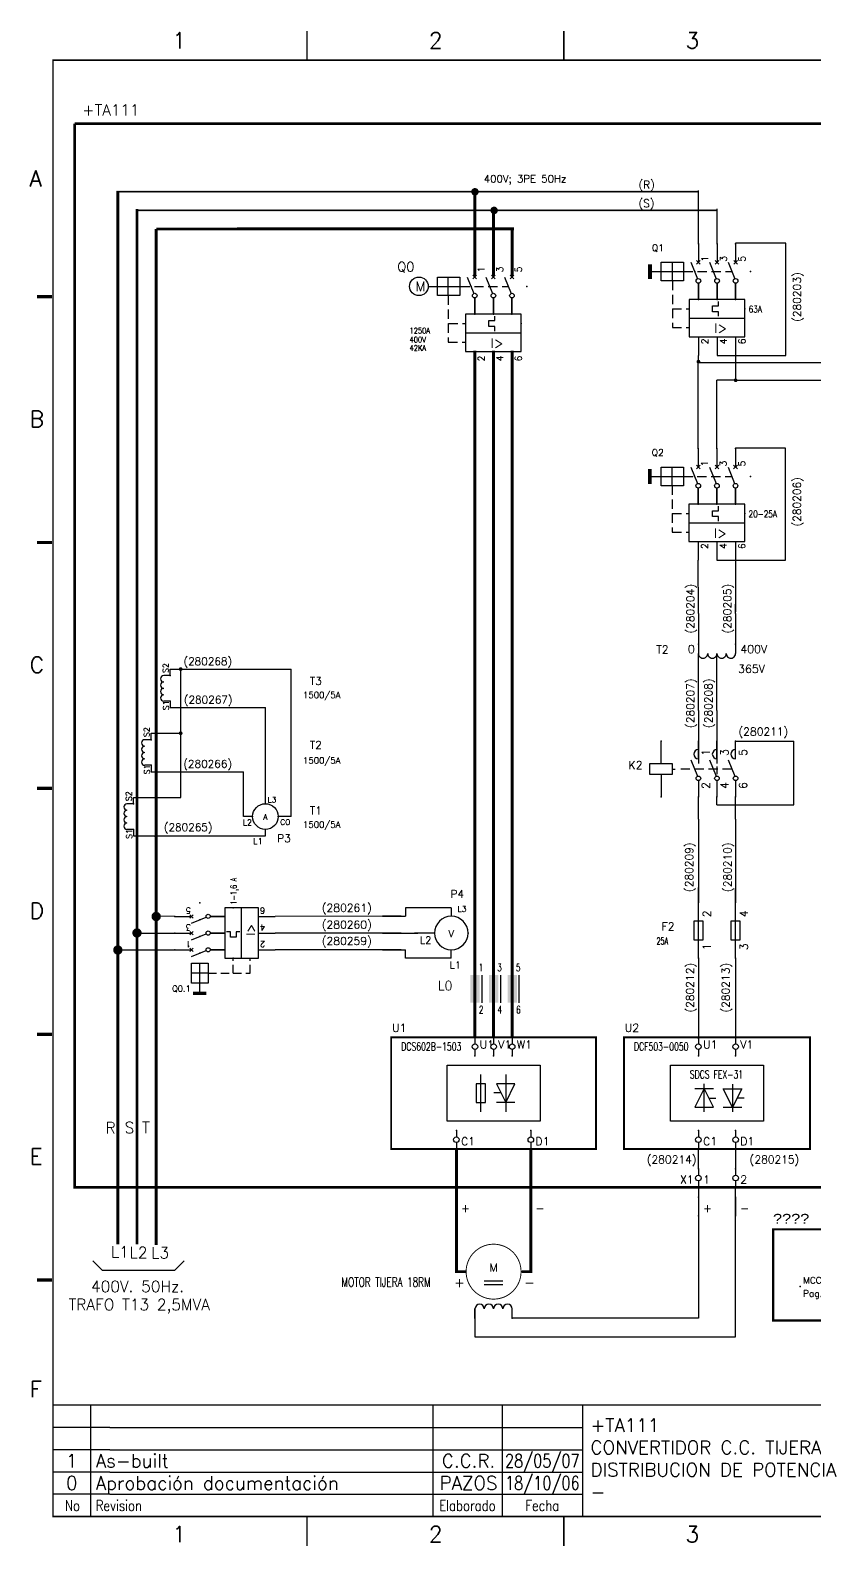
# Model space of a CAD drawing. Extents: x 11 to 573, y -9 to 399.
# Drawn here: x 11.4 to 222.1, y -8.9 to 398.6 of the extents above; entities that cross this region are included whole.
import ezdxf
from ezdxf.enums import TextEntityAlignment as Align

# ---------------------------------------------------------------- set-up
doc = ezdxf.new("R2010")
doc.units = 0
doc.header["$LTSCALE"] = 10
doc.header["$MEASUREMENT"] = 0
doc.linetypes.add('DASHDOT', pattern=[1, 0.5, -0.25, 0, -0.25])
doc.linetypes.add('HIDDEN', pattern=[0.375, 0.25, -0.125])
doc.layers.get('0').update_dxf_attribs({"linetype": 'CONTINUOUS'})
for name, color, linetype in [('$MKLNK', 7, 'HIDDEN'), ('1', 7, 'CONTINUOUS'), ('10', 5, 'CONTINUOUS'), ('102', 7, 'CONTINUOUS'), ('2', 7, 'CONTINUOUS'), ('4', 7, 'HIDDEN'), ('8', 1, 'CONTINUOUS'), ('9', 6, 'CONTINUOUS'), ('DIBUJO', 7, 'CONTINUOUS'), ('NODE', 7, 'CONTINUOUS')]:
    doc.layers.add(name, color=color, linetype=linetype)
doc.styles.add('HELV', font='HELVBLD.SHX', dxfattribs={"width": 1.2})
doc.styles.add('LABEL', font='SIMPLEX', dxfattribs={"width": 0.8, "height": 4})
doc.styles.add('ROMANS', font='romans')
doc.styles.get("Standard").update_dxf_attribs({"font": 'simplex'})

# ---------------------------------------------------------------- blocks, each defined once
blk = doc.blocks.new('NOD', base_point=(237.5, 170))
at = {"layer": 'NODE'}
blk.add_point((237.5, 170), dxfattribs=at)
blk = doc.blocks.new('$071501S')
at = {"layer": '2'}
for p, q in [((0, -6), (0, 0)), ((-3, -6), (3, -6)), ((-3, -9), (-3, -6)), ((3, -6), (3, -9)), ((3, -9), (-3, -9)), ((0, -9), (0, -15))]:
    blk.add_line(p, q, dxfattribs=at)
at = {"layer": '2', "rotation": 90}
for p in [(0, 0), (0, -15)]:
    blk.add_blockref('NOD', p, dxfattribs=at)
at = {"layer": '8'}
for tag, p in [('1A', (1, -3.325)), ('2A', (1, -13.325))]:
    blk.add_attdef(tag, p, '', height=2.15, dxfattribs=at)
at = {"layer": '9'}
blk.add_attdef('ID', text='', height=2.15, dxfattribs=at).set_placement((-5, -7.5), align=Align.RIGHT)
blk = doc.blocks.new('ACAD1F02')
at = {"layer": '2'}
for p, q in [((360, 150), (365, 150)), ((360, 149.03), (365, 149.03))]:
    blk.add_line(p, q, dxfattribs=at)
blk.add_lwpolyline([(355.12, 152.5, 0.25, 0.25, 1), (369.88, 152.5, 0.25, 0.25, 1)], format="xyseb", close=True, dxfattribs=at)
blk.add_text('M', height=2.15, dxfattribs=at).set_placement((362.5, 152.5), align=Align.CENTER)
blk = doc.blocks.new('$060303')
at = {"layer": '2'}
for p, q in [((0, 0), (2.5, 0)), ((0, -10), (2.5, -10))]:
    blk.add_line(p, q, dxfattribs=at)
for centre in [(2.5, -1.25), (2.5, -3.75), (2.5, -6.25), (2.5, -8.75)]:
    blk.add_arc(centre, 1.25, 270, 90, dxfattribs=at)
for p in [(0, 0), (0, -10)]:
    blk.add_blockref('NOD', p, dxfattribs=at)
at = {"layer": '8'}
for tag, p in [('1A', (1.5, -3.325)), ('2A', (1.5, -13.325))]:
    blk.add_attdef(tag, text='', height=2.15, dxfattribs=at).set_placement(p, align=Align.RIGHT)
at = {"layer": '9'}
blk.add_attdef('ID', text='', height=2.15, dxfattribs=at).set_placement((0, 1.175), align=Align.CENTER)
blk = doc.blocks.new('$$PLD12C')
for p, q in [((0, 2.5), (0, 0.75)), ((0, -0.75), (0, -2.5))]:
    blk.add_line(p, q)
at = {"layer": '2'}
blk.add_circle((0, 0), 0.75, dxfattribs=at)
for p in [(0, 2.5), (0, -2.5)]:
    blk.add_blockref('NOD', p, dxfattribs=at)
at = {"layer": '8'}
blk.add_attdef('*A', (1.25, -1.5), '', height=2.15, dxfattribs=at)
at = {"layer": '9'}
blk.add_attdef('ID', text='', height=2.15, dxfattribs=at).set_placement((-1.25, -1.5), align=Align.RIGHT)
blk = doc.blocks.new('$$PLD12')
blk.add_line((0, 2.5), (0, -2.5))
at = {"layer": '2'}
for p in [(0, 2.5), (0, -2.5)]:
    blk.add_blockref('NOD', p, dxfattribs=at)
at = {"layer": '8'}
blk.add_attdef('*A', (1.25, -1.5), '', height=2.15, dxfattribs=at)
at = {"layer": '9'}
blk.add_attdef('ID', text='', height=2.15, dxfattribs=at).set_placement((-1.25, -1.5), align=Align.RIGHT)
blk = doc.blocks.new('$$PLU21C')
for p, q in [((0, 2.5), (0, 0.75)), ((0, -0.75), (0, -2.5))]:
    blk.add_line(p, q)
at = {"layer": '2'}
blk.add_circle((0, 0), 0.75, dxfattribs=at)
for p in [(0, 2.5), (0, -2.5)]:
    blk.add_blockref('NOD', p, dxfattribs=at)
at = {"layer": '8'}
blk.add_attdef('*A', (1.25, -0.5), '', height=2.15, dxfattribs=at)
at = {"layer": '9'}
blk.add_attdef('ID', text='', height=2.15, dxfattribs=at).set_placement((-1.25, -0.5), align=Align.RIGHT)
blk = doc.blocks.new('$71302MS')
at = {"layer": '$MKLNK'}
blk.add_line((9, -7.5), (-5, -7.5), dxfattribs=at)
for p, q in [((0, -4.75), (0, 0)), ((5, -4.75), (5, 0)), ((10, -4.75), (10, 0)), ((0, -10.62), (0, -15)), ((5, -10.62), (5, -15)), ((10, -10.62), (10, -15))]:
    blk.add_line(p, q)
at = {"layer": '102'}
for p, q in [((-2, -5), (-0.23, -9.42)), ((3, -5), (4.77, -9.42)), ((8, -5), (9.77, -9.42))]:
    blk.add_line(p, q, dxfattribs=at)
for centre in [(0, -10), (5, -10), (10, -10)]:
    blk.add_circle(centre, 0.625, dxfattribs=at)
for centre in [(0, -3.5), (5, -3.5), (10, -3.5)]:
    blk.add_arc(centre, 1.25, 90, 270, dxfattribs=at)
at = {"layer": '2'}
for p in [(0, 0), (5, 0), (10, 0), (0, -15), (5, -15), (10, -15)]:
    blk.add_blockref('NOD', p, dxfattribs=at)
at = {"layer": '8', "flags": 8}
for tag, p in [('1A', (3.07, -4)), ('3A', (8.07, -4)), ('5A', (13.07, -4))]:
    blk.add_attdef(tag, p, '', height=2.15, rotation=90, dxfattribs=at)
for tag, p in [('2A', (3.07, -11)), ('4A', (8.07, -11)), ('6A', (13.07, -11))]:
    blk.add_attdef(tag, text='', height=2.15, rotation=90, dxfattribs=at).set_placement(p, align=Align.RIGHT)
at = {"layer": '9'}
blk.add_attdef('ID', text='', height=2.15, rotation=90, dxfattribs=at).set_placement((-7.25, -7.5), align=Align.CENTER)
blk = doc.blocks.new('$072101S')
at = {"layer": '2'}
for p, q in [((0, 0), (0, 15)), ((1.25, 10), (-1.25, 10)), ((-1.25, 10), (-1.25, 5)), ((1.25, 5), (1.25, 10)), ((-1.25, 5), (1.25, 5))]:
    blk.add_line(p, q, dxfattribs=at)
for p in [(0, 15), (0, 0)]:
    blk.add_blockref('NOD', p, dxfattribs=at)
at = {"layer": '8'}
blk.add_attdef('2A', (3.325, 11), '', height=2.15, rotation=90, dxfattribs=at)
blk.add_attdef('ID', text='', height=2.15, rotation=90, dxfattribs=at).set_placement((-2.25, 7.5), align=Align.CENTER)
blk.add_attdef('1A', text='', height=2.15, rotation=90, dxfattribs=at).set_placement((3.325, 4), align=Align.RIGHT)
blk = doc.blocks.new('KK')
for p, q in [((170.54, 197.03), (170.54, 201.39)), ((175.54, 197.03), (175.54, 201.39)), ((180.54, 197.03), (180.54, 201.41)), ((170.54, 187.03), (170.54, 182.03)), ((175.54, 187.03), (175.54, 182.03)), ((180.54, 187.03), (180.54, 182.03))]:
    blk.add_line(p, q)
for p in [(168.04, 194.53), (183.04, 194.53)]:
    blk.add_point(p)
at = {"layer": '102'}
for p, q in [((170.54, 212.03), (170.54, 207.03)), ((175.54, 212.03), (175.54, 207.03)), ((180.54, 212.03), (180.54, 207.03)), ((168.54, 207.03), (170.31, 202.61)), ((173.54, 207.03), (175.31, 202.61)), ((178.54, 207.03), (180.31, 202.61)), ((170.54, 201.4), (170.54, 197.03)), ((175.54, 201.4), (175.54, 197.03)), ((180.54, 201.4), (180.54, 197.03)), ((183.04, 197.03), (168.04, 197.03)), ((168.04, 197.03), (168.04, 192.03)), ((175.96, 195.31), (175.96, 196.53)), ((183.04, 192.03), (183.04, 197.03)), ((168.04, 192.03), (183.04, 192.03)), ((168.04, 192.03), (168.04, 187.03)), ((174.36, 195.31), (175.96, 195.31)), ((174.36, 193.71), (174.36, 195.31)), ((175.96, 193.71), (174.36, 193.71)), ((175.96, 192.53), (175.96, 193.71)), ((183.04, 187.03), (183.04, 192.03)), ((168.04, 187.03), (183.04, 187.03))]:
    blk.add_line(p, q, dxfattribs=at)
for centre in [(170.54, 202.03), (175.54, 202.03), (180.54, 202.03)]:
    blk.add_circle(centre, 0.625, dxfattribs=at)
for p in [(169.54, 204.53), (174.54, 204.53), (179.54, 204.53), (184.54, 204.53)]:
    blk.add_point(p, dxfattribs=at)
at = {"layer": '2', "linetype": 'HIDDEN'}
for p, q in [((163.54, 202.03), (163.54, 189.53)), ((163.54, 194.53), (168.04, 194.53)), ((163.54, 189.53), (168.04, 189.53))]:
    blk.add_line(p, q, dxfattribs=at)
at = {"layer": '2'}
blk.add_trace([(158.04, 206.53), (157.04, 206.53), (158.04, 202.53), (157.04, 202.53)], dxfattribs=at)
at = {"layer": 'DIBUJO'}
for p, q in [((158.04, 204.53), (166.54, 204.53)), ((160.54, 202.03), (160.54, 207.03)), ((160.54, 207.03), (166.54, 207.03)), ((163.54, 202.03), (163.54, 207.03)), ((166.54, 207.03), (166.54, 202.03)), ((171.04, 207.53), (170.04, 206.53)), ((170.04, 207.53), (171.04, 206.53)), ((175.04, 207.53), (176.04, 206.53)), ((176.04, 207.53), (175.04, 206.53)), ((180.04, 207.53), (181.04, 206.53)), ((181.04, 207.53), (180.04, 206.53)), ((166.54, 202.03), (160.54, 202.03))]:
    blk.add_line(p, q, dxfattribs=at)
at = {"layer": '2'}
for p in [(170.54, 212.03), (175.54, 212.03), (180.54, 212.03), (170.54, 197.03), (175.54, 197.03), (180.54, 197.03)]:
    blk.add_blockref('NOD', p, dxfattribs=at)
at = {"layer": '102'}
blk.add_text('I>', height=2.52, dxfattribs=at).set_placement((176.51, 188.04), align=Align.CENTER)
at = {"layer": 'DIBUJO', "color": 1, "style": 'ROMANS'}
for s, p in [('1', (173.15, 207.2)), ('3', (178.15, 207.2)), ('5', (183.15, 207.2)), ('2', (173.15, 185.01)), ('4', (178.15, 185.01)), ('6', (183.15, 185.01))]:
    blk.add_text(s, height=1.8, rotation=90, dxfattribs=at).set_placement(p)
at = {"layer": 'DIBUJO', "color": 6, "style": 'ROMANS'}
blk.add_attdef('REFERENCIA', (158.04, 210.03), '', height=1.8, dxfattribs=at)
at = {"layer": 'DIBUJO', "color": 6, "style": 'ROMANS', "width": 0.8}
blk.add_attdef('REGULACION', (184.04, 193.53), '', height=1.8, dxfattribs=at)
blk = doc.blocks.new('newcajec')
at = {"layer": '1'}
for p, q in [((179.4, 20.85), (0.13, 20.85)), ((7, 20.85), (7, 0)), ((71, 20.85), (71, 0)), ((84, 20.85), (84, 0.09)), ((99, 20.85), (99, 0)), ((10.6, 16.64), (0, 16.64)), ((10.6, 16.64), (99, 16.64)), ((10.6, 12.48), (0, 12.48)), ((10.6, 12.48), (99, 12.48)), ((10.6, 8.32), (0, 8.32)), ((10.6, 8.32), (99, 8.32)), ((10.6, 4.16), (0, 4.16)), ((10.6, 4.16), (99, 4.16))]:
    blk.add_line(p, q, dxfattribs=at)
for points in [[(47.5, 272.5, 0.3, 0.3, 0), (47.5, 277.91, 0.3, 0.3, 0)], [(95.5, 272.5, 0.3, 0.3, 0), (95.5, 277.91, 0.3, 0.3, 0)], [(-2.99, 228.23, 0.6, 0.6, 0), (-0.18, 228.23, 0.6, 0.6, 0)], [(-2.99, 182.23, 0.6, 0.6, 0), (-0.18, 182.23, 0.6, 0.6, 0)], [(-2.99, 136.23, 0.6, 0.6, 0), (-0.18, 136.23, 0.6, 0.6, 0)], [(-2.99, 90.23, 0.6, 0.6, 0), (-0.18, 90.23, 0.6, 0.6, 0)], [(-2.99, 44.23, 0.6, 0.6, 0), (-0.18, 44.23, 0.6, 0.6, 0)], [(47.5, -5.5, 0.3, 0.3, 0), (47.5, -0.09, 0.3, 0.3, 0)], [(95.5, -5.5, 0.3, 0.3, 0), (95.5, -0.09, 0.3, 0.3, 0)]]:
    blk.add_lwpolyline(points, format="xyseb", dxfattribs=at)
at = {"layer": '1', "const_width": 0.3}
blk.add_lwpolyline([(0, 0), (0, 272.5), (383, 272.5), (383, 0)], close=True, dxfattribs=at)
at = {"layer": '1', "style": 'ROMANS'}
for s, p in [('1', (22.29, 274.68)), ('2', (70.29, 274.68)), ('3', (118.29, 274.68)), ('A', (-4.37, 248.84)), ('B', (-4.37, 203.84)), ('C', (-4.37, 157.84)), ('D', (-4.37, 111.84)), ('E', (-4.37, 65.84)), ('F', (-4.37, 22.34)), ('1', (22.29, -4.82)), ('2', (70.29, -4.82)), ('3', (118.29, -4.82))]:
    blk.add_text(s, height=3, dxfattribs=at).set_placement(p)
at = {"layer": '1', "style": 'LABEL', "width": 0.8}
for s, p in [('No', (2.23, 1.05)), ('Revision', (8, 1.05))]:
    blk.add_text(s, height=2, dxfattribs=at).set_placement(p)
for s, p in [('Elaborado', (77.5, 1.05)), ('Fecha', (91.5, 1.05))]:
    blk.add_text(s, height=2, dxfattribs=at).set_placement(p, align=Align.CENTER)
at = {"layer": '10', "style": 'ROMANS'}
for tag, p in [('REV41', (3.5, 18.74)), ('REV43', (77.7, 18.74)), ('REV31', (3.5, 14.58)), ('REV33', (77.7, 14.58)), ('REV21', (3.5, 10.42)), ('REV23', (77.7, 10.42)), ('REV11', (3.5, 6.27)), ('REV13', (77.7, 6.27))]:
    blk.add_attdef(tag, text='', height=2.5, dxfattribs=at).set_placement(p, align=Align.MIDDLE)
for tag, p, height in [('REV42', (8, 17.49), 2.5), ('SHEETNAME1', (100.5, 15.83), 2.5), ('DESIGNCHECK', (180.74, 14.83), 2.5), ('DOCUMENTTYPE', (216.43, 16.8), 2.5), ('NOTA', (305.32, 15.8), 3), ('REV32', (8, 13.33), 2.5), ('OBJECT', (216.43, 12.4), 2.5), ('REV22', (8, 9.17), 2.5), ('SHEETNAME2', (100.5, 11.67), 2.5), ('ORDER', (305.32, 7.3), 4.5), ('SHEETNAME3', (100.5, 7.51), 2.5), ('DRAWINGCHECK', (180.53, 7.71), 2.5), ('CUSTOMER', (216.43, 8.08), 2.5), ('REV12', (8, 5.01), 2.5), ('SHEETNAME4', (100.5, 3.35), 2.5), ('USER', (180.63, 0.71), 2.5), ('DEPARTMENT', (271.93, 1.05), 2.5), ('DOCUMENT_ID', (305.32, 0.93), 4.4)]:
    blk.add_attdef(tag, p, '', height=height, dxfattribs=at)
for tag, width, p, p2 in [('REV44', 1.221199, (84.53, 17.49), (98.48, 17.49)), ('REV34', 1.221199, (84.53, 13.33), (98.48, 13.33)), ('REV24', 1.221199, (84.53, 9.17), (98.48, 9.17)), ('REV14', 1.221199, (84.53, 5.01), (98.48, 5.01)), ('CREATED2', 7.039915, (282.71, 1.05), (301.14, 1.05))]:
    blk.add_attdef(tag, text='', height=2.5, dxfattribs=dict(at, width=width)).set_placement(p, p2, align=Align.FIT)
for tag, p in [('SHEET', (382, 7.43)), ('NEXTSHEET', (382, 0.5))]:
    blk.add_attdef(tag, text='', height=2.5, dxfattribs=at).set_placement(p, align=Align.RIGHT)
blk = doc.blocks.new('$PP313')
at = {"layer": '2'}
blk.add_blockref('NOD', (0, 0), dxfattribs=at)
at = {"layer": '8'}
blk.add_attdef('1A', (1, -3.325), '', height=2.15, dxfattribs=at)
at = {"layer": '9'}
blk.add_attdef('ID', (1, 1), '', height=2.15, dxfattribs=at)
blk = doc.blocks.new('$080101')
at = {"layer": '2'}
blk.add_circle((5, 0), 5, dxfattribs=at)
for p in [(0, 0), (10, 0)]:
    blk.add_blockref('NOD', p, dxfattribs=at)
at = {"layer": '8'}
blk.add_attdef('1A', text='', height=2.15, dxfattribs=at).set_placement((-1, -3.325), align=Align.RIGHT)
blk.add_attdef('2A', (11, -3.325), '', height=2.15, dxfattribs=at)
at = {"layer": '9'}
for tag, p in [('ID', (5, 6.175)), ('FUNK', (5, -1.25))]:
    blk.add_attdef(tag, text='', height=2.15, dxfattribs=at).set_placement(p, align=Align.CENTER)

msp = doc.modelspace()

# ---------------------------------------------------------------- linework, layer by layer
for p, q in [((130.77, 322.3), (130.77, 326.66)), ((135.77, 322.3), (135.77, 326.66)), ((140.77, 322.3), (140.77, 326.68)), ((110.99, 160.51), (106, 160.51)), ((110.99, 156.01), (106, 156.01)), ((110.99, 151.51), (106, 151.51))]:
    msp.add_line(p, q)
at = {"const_width": 1.25}
for points in [[(44.58, 160.46, 1), (45.83, 160.46, 1)], [(39.43, 156.05, 1), (40.68, 156.05, 1)], [(34.29, 151.46, 1), (35.54, 151.46, 1)]]:
    msp.add_lwpolyline(points, format="xyb", close=True, dxfattribs=at)
for p in [(128.27, 319.8), (143.27, 319.8)]:
    msp.add_point(p)
at = {"layer": '102'}
for p, q in [((130.77, 337.3), (130.77, 332.3)), ((135.77, 337.3), (135.77, 332.3)), ((140.77, 337.3), (140.77, 332.3)), ((128.77, 332.3), (130.54, 327.88)), ((133.77, 332.3), (135.54, 327.88)), ((138.77, 332.3), (140.54, 327.88)), ((130.77, 326.67), (130.77, 322.3)), ((135.77, 326.67), (135.77, 322.3)), ((140.77, 326.67), (140.77, 322.3)), ((143.27, 322.3), (128.27, 322.3)), ((128.27, 322.3), (128.27, 317.3)), ((143.27, 317.3), (143.27, 322.3)), ((134.59, 318.98), (134.59, 320.58)), ((134.59, 320.58), (136.19, 320.58)), ((136.19, 318.98), (134.59, 318.98)), ((136.19, 320.58), (136.19, 321.8)), ((136.19, 317.8), (136.19, 318.98)), ((128.27, 317.3), (143.27, 317.3)), ((128.27, 317.3), (128.27, 312.3)), ((143.27, 312.3), (143.27, 317.3)), ((128.27, 312.3), (143.27, 312.3)), ((105.99, 160.51), (110.99, 160.51)), ((105.99, 156.01), (110.99, 156.01)), ((105.99, 151.51), (110.99, 151.51)), ((130.83, 144.77), (130.83, 149.77)), ((135.83, 144.77), (135.83, 149.77)), ((140.83, 144.77), (140.83, 149.77)), ((130.83, 137.27), (130.83, 132.27)), ((135.83, 137.27), (135.83, 132.27)), ((140.83, 137.27), (140.83, 132.27))]:
    msp.add_line(p, q, dxfattribs=at)
for centre in [(130.77, 327.3), (135.77, 327.3), (140.77, 327.3)]:
    msp.add_circle(centre, 0.625, dxfattribs=at)
for p in [(129.77, 329.8), (134.77, 329.8), (139.77, 329.8), (144.77, 329.8)]:
    msp.add_point(p, dxfattribs=at)
for points in [[(132.08, 144.77), (129.58, 144.77), (132.08, 137.27), (129.58, 137.27)], [(137.08, 144.77), (134.58, 144.77), (137.08, 137.27), (134.58, 137.27)], [(142.08, 144.77), (139.58, 144.77), (142.08, 137.27), (139.58, 137.27)]]:
    msp.add_solid(points, dxfattribs=at)
at = {"layer": '2', "color": 7}
for p, q in [((171.86, 355.16), (34.52, 355.16)), ((190.83, 355.16), (130.64, 355.16)), ((190.87, 341.26), (190.87, 355.56)), ((195.87, 341.26), (195.87, 350.61)), ((176.86, 350.21), (39.79, 350.21)), ((195.83, 350.21), (135.71, 350.21)), ((214.3, 341.38), (200.84, 341.38)), ((214.3, 311.26), (214.3, 341.38)), ((190.84, 309.56), (190.84, 311.26)), ((195.84, 311.26), (214.3, 311.26)), ((200.84, 311.26), (200.84, 304.56)), ((190.8, 286.22), (190.8, 309.32)), ((190.8, 309.32), (356.04, 309.32)), ((195.8, 286.22), (195.8, 304.56)), ((200.84, 304.56), (195.8, 304.56)), ((200.84, 304.56), (361.04, 304.56)), ((214.26, 286.34), (200.8, 286.34)), ((214.26, 256.22), (214.26, 286.34)), ((190.83, 241.91), (190.8, 256.22)), ((195.8, 256.22), (214.26, 256.22)), ((200.8, 256.22), (200.83, 242.29)), ((190.83, 241.91), (190.83, 244.41)), ((190.83, 241.91), (190.83, 233.63)), ((200.83, 241.91), (200.83, 244.41)), ((200.83, 241.91), (200.83, 233.63)), ((190.83, 215.79), (190.83, 231.13)), ((195.83, 215.79), (195.83, 231.13)), ((48.98, 226.93), (51.45, 226.93)), ((51.45, 226.93), (74.55, 226.93)), ((51.79, 192.48), (51.79, 226.93)), ((74.55, 226.93), (81.44, 226.93)), ((81.44, 216.6), (81.44, 226.93)), ((48.98, 218.32), (48.98, 216.6)), ((48.98, 216.6), (74.55, 216.6)), ((74.55, 190.65), (74.55, 216.6)), ((81.44, 187.32), (81.44, 216.6)), ((190.83, 215.79), (190.83, 201.59)), ((195.83, 215.79), (195.83, 201.59)), ((43.87, 209.71), (51.79, 209.71)), ((200.83, 207.59), (216.43, 207.59)), ((216.43, 190.49), (216.43, 207.59)), ((43.87, 201.09), (43.87, 199.37)), ((195.83, 200.79), (195.83, 198.7)), ((43.87, 199.37), (47.93, 199.37)), ((47.93, 199.37), (68.7, 199.37)), ((68.7, 187.32), (68.7, 199.37)), ((39.09, 192.48), (51.79, 192.48)), ((190.83, 186.59), (190.83, 192.59)), ((195.83, 190.49), (195.83, 192.59)), ((200.83, 186.59), (200.83, 192.59)), ((195.83, 190.49), (216.43, 190.49)), ((39.09, 183.87), (39.09, 182.15)), ((71.1, 187.32), (68.7, 187.32)), ((74.55, 182.15), (74.55, 183.85)), ((81.44, 187.32), (77.99, 187.32)), ((190.83, 186.59), (190.83, 164.23)), ((200.83, 186.59), (200.83, 164.23)), ((39.09, 182.15), (49.62, 182.15)), ((49.62, 182.15), (74.52, 182.15)), ((74.52, 182.15), (74.55, 182.15)), ((190.83, 164.23), (190.83, 168.27)), ((200.83, 164.23), (200.83, 167.85)), ((50.18, 160.5), (45.21, 160.51)), ((105.99, 160.51), (77.15, 160.5)), ((108.74, 160.51), (112.21, 160.51)), ((124.48, 162.76), (112.21, 162.76)), ((112.21, 162.76), (112.21, 160.51)), ((124.48, 162.76), (124.48, 160.51)), ((40.46, 156.01), (50.18, 156.01)), ((105.99, 156.01), (77.15, 156.01)), ((108.74, 156.01), (112.21, 156.01)), ((112.21, 156.01), (115.52, 156.01)), ((119.98, 156.01), (114.62, 156.01)), ((35.09, 151.51), (50.18, 151.51)), ((105.99, 151.51), (77.15, 151.51)), ((108.74, 151.51), (112.21, 151.51)), ((112.21, 149.26), (112.21, 151.51)), ((124.48, 149.26), (124.48, 151.51)), ((124.48, 149.26), (112.21, 149.26)), ((190.83, 149.23), (190.83, 133.1)), ((200.83, 149.23), (200.83, 133.1)), ((132.65, 144.69), (132.65, 137.26)), ((137.65, 144.69), (137.65, 137.26)), ((142.65, 144.69), (142.65, 137.26)), ((190.83, 133.1), (190.83, 127.82)), ((200.83, 133.1), (200.83, 127.92)), ((123.33, 105.48), (123.33, 120.48)), ((123.33, 120.48), (148.33, 120.48)), ((148.33, 120.48), (148.33, 105.48)), ((183.33, 105.48), (183.33, 120.48)), ((183.33, 120.48), (208.33, 120.48)), ((208.33, 120.48), (208.33, 105.48)), ((148.33, 105.48), (123.33, 105.48)), ((208.33, 105.48), (183.33, 105.48)), ((190.83, 92.68), (190.83, 98.18)), ((200.83, 98.12), (200.83, 92.47)), ((190.83, 87.68), (190.83, 52.52)), ((200.83, 47.52), (200.83, 87.68)), ((30.72, 65.41), (28.2, 67.93)), ((30.72, 65.41), (50.23, 65.41)), ((50.23, 65.41), (52.75, 67.93)), ((130.83, 55.02), (130.83, 47.52)), ((190.83, 52.52), (140.83, 52.52)), ((130.83, 47.52), (200.83, 47.52))]:
    msp.add_line(p, q, dxfattribs=at)
at = {"layer": '2', "color": 7, "linetype": 'HIDDEN'}
for p, q in [((186.84, 333.76), (199.84, 333.76)), ((186.8, 278.72), (199.8, 278.72))]:
    msp.add_line(p, q, dxfattribs=at)
at = {"layer": '2', "linetype": 'HIDDEN'}
for p, q in [((123.66, 327.3), (123.66, 314.8)), ((126.91, 329.8), (139.76, 329.8)), ((123.73, 319.8), (128.27, 319.8)), ((123.66, 314.8), (128.27, 314.8))]:
    msp.add_line(p, q, dxfattribs=at)
at = {"layer": '2'}
for p, q in [((48.98, 225.21), (48.98, 226.93)), ((48.98, 218.32), (48.98, 218.32)), ((43.87, 207.98), (43.87, 209.71)), ((43.87, 201.09), (43.87, 201.09)), ((183.83, 200.09), (184.58, 200.09)), ((39.09, 190.76), (39.09, 192.48)), ((39.09, 183.87), (39.09, 183.87)), ((131.17, 115.48), (131.17, 110.48)), ((133.67, 115.48), (131.17, 115.48)), ((132.42, 107.98), (132.42, 117.98)), ((133.67, 110.48), (133.67, 115.48)), ((136.58, 115.48), (139.08, 110.48)), ((141.58, 115.48), (136.58, 115.48)), ((139.08, 117.98), (139.08, 107.98)), ((139.08, 110.48), (141.58, 115.48)), ((189.85, 114.23), (194.85, 114.23)), ((192.35, 114.23), (189.85, 109.23)), ((192.35, 107.98), (192.35, 115.48)), ((194.85, 109.23), (192.35, 114.23)), ((197.47, 114.18), (202.47, 114.18)), ((199.97, 109.18), (197.47, 114.18)), ((199.97, 115.43), (199.97, 107.93)), ((202.47, 114.18), (199.97, 109.18)), ((131.17, 110.48), (133.67, 110.48)), ((137.75, 113.04), (135.91, 113.04)), ((141.58, 110.48), (136.58, 110.48)), ((193.68, 111.68), (195.52, 111.68)), ((201.3, 111.73), (203.14, 111.73)), ((189.85, 109.23), (194.85, 109.23)), ((197.47, 109.18), (202.47, 109.18))]:
    msp.add_line(p, q, dxfattribs=at)
at = {"layer": '2', "color": 3, "linetype": 'DASHDOT'}
for points in [[(560.24, 46.18, 0.5, 0.5, 0), (333.36, 46.18, 0.5, 0.5, 0), (333.36, 87.68, 0.7, 0.7, 0), (23.28, 87.68, 0.7, 0.7, 0), (23.28, 373.55, 0.7, 0.7, 0)], [(210.91, 76.42, 0.572, 0.572, 0), (248.43, 76.42, 0.572, 0.572, 0), (248.43, 51.88, 0.572, 0.572, 0), (210.91, 51.88, 0.572, 0.572, 0), (210.91, 76.42, 0.572, 0.572, 0)]]:
    msp.add_lwpolyline(points, format="xyseb", dxfattribs=at)
at = {"layer": '2', "color": 3, "linetype": 'DASHDOT', "const_width": 0.7}
msp.add_lwpolyline([(23.28, 373.55), (560.24, 373.55), (560.24, 46.18)], dxfattribs=at)
at = {"layer": '2', "const_width": 0.8}
for points in [[(34.91, 72.39), (34.91, 355.16)], [(40.06, 72.39), (40.06, 350.56)], [(141.28, 345.23), (45.21, 345.21)], [(45.21, 72.19), (45.21, 345.21)]]:
    msp.add_lwpolyline(points, dxfattribs=at)
at = {"layer": '2', "color": 7}
for points, const_width in [([(130.33, 355.21, 1), (131.33, 355.21, 1)], 1), ([(135.47, 350.21, 1), (136.47, 350.21, 1)], 1), ([(190.59, 309.56, 1), (191.09, 309.56, 1)], 0.5), ([(200.59, 304.56, 1), (201.09, 304.56, 1)], 0.5), ([(51.54, 226.93, 1), (52.04, 226.93, 1)], 0.5), ([(51.54, 209.71, 1), (52.04, 209.71, 1)], 0.5)]:
    msp.add_lwpolyline(points, format="xyb", close=True, dxfattribs=dict(at, const_width=const_width))
for points in [[(130.83, 355.21, 0.8, 0.8, 0), (130.83, 339.33, 0.8, 0.8, 0)], [(135.83, 350.21, 0.8, 0.8, 0), (135.83, 339.35, 0.8, 0.8, 0)], [(140.83, 345.21, 0.8, 0.8, 0), (140.83, 339.33, 0.8, 0.8, 0)], [(130.83, 341.2, 0.8, 0.8, 0), (130.83, 332.64, 0.8, 0.8, 0)], [(135.83, 341.2, 0.8, 0.8, 0), (135.83, 332.64, 0.8, 0.8, 0)], [(140.83, 341.2, 0.8, 0.8, 0), (140.83, 332.64, 0.8, 0.8, 0)], [(130.83, 312.49, 0.8, 0.8, 0), (130.83, 162.81, 0.8, 0.8, 0)], [(135.83, 312.49, 0.8, 0.8, 0), (135.83, 162.81, 0.8, 0.8, 0)], [(140.83, 312.49, 0.8, 0.8, 0), (140.83, 162.81, 0.8, 0.8, 0)], [(130.83, 162.81, 0.8, 0.8, 0), (130.83, 127.98, 0.8, 0.8, 0)], [(135.83, 162.81, 0.8, 0.8, 0), (135.83, 127.98, 0.8, 0.8, 0)], [(140.83, 162.81, 0.8, 0.8, 0), (140.83, 127.98, 0.8, 0.8, 0)], [(108.33, 97.98, 0.5, 0.5, 0), (163.33, 97.98, 0.5, 0.5, 0), (163.33, 127.98, 0.5, 0.5, 0), (108.33, 127.98, 0.5, 0.5, 0), (108.33, 97.98, 0.5, 0.5, 0)], [(170.83, 97.98, 0.5, 0.5, 0), (220.83, 97.98, 0.5, 0.5, 0), (220.83, 127.98, 0.5, 0.5, 0), (170.83, 127.98, 0.5, 0.5, 0), (170.83, 97.98, 0.5, 0.5, 0)], [(128.33, 65.02, 0.8, 0.8, 0), (125.83, 65.02, 0.8, 0.8, 0), (125.83, 97.68, 0.8, 0.8, 0)], [(143.33, 65.02, 0.8, 0.8, 0), (145.83, 65.02, 0.8, 0.8, 0), (145.83, 97.68, 0.8, 0.8, 0)]]:
    msp.add_lwpolyline(points, format="xyseb", dxfattribs=at)
msp.add_circle((115.77, 329.8), 2.5, dxfattribs=at)
at = {"layer": '2'}
for points in [[(34.52, 355.56), (34.52, 354.86), (190.87, 355.56), (190.87, 354.86)], [(130.43, 355.56), (130.43, 354.86), (190.88, 355.56), (190.88, 354.86)], [(39.79, 350.56), (39.79, 349.86), (195.87, 350.56), (195.87, 349.86)], [(135.41, 350.56), (135.41, 349.86), (135.97, 350.56), (135.97, 349.86)], [(135.45, 350.56), (135.45, 349.86), (195.82, 350.56), (195.82, 349.86)], [(130.4, 277.59), (130.4, 276.89), (131.01, 277.59), (131.01, 276.89)]]:
    msp.add_trace(points, dxfattribs=at)
at = {"layer": 'DIBUJO'}
for p, q in [((120.77, 332.3), (126.77, 332.3)), ((120.77, 327.3), (120.77, 332.3)), ((123.66, 327.3), (123.66, 332.3)), ((126.77, 332.3), (126.77, 327.3)), ((130.27, 332.8), (131.27, 331.8)), ((131.27, 332.8), (130.27, 331.8)), ((136.27, 332.8), (135.27, 331.8)), ((135.27, 332.8), (136.27, 331.8)), ((141.27, 332.8), (140.27, 331.8)), ((140.27, 332.8), (141.27, 331.8)), ((118.27, 329.8), (126.77, 329.8)), ((126.77, 327.3), (120.77, 327.3))]:
    msp.add_line(p, q, dxfattribs=at)

# ---------------------------------------------------------------- block references
at = {"layer": '2', "color": 7}
ref = msp.add_blockref('newcajec', (17.5, -0.77), dxfattribs=dict(at, xscale=1.43625636, yscale=1.43625636, zscale=1.43625636))
ref.add_attrib('REV24', '28/05/07', dxfattribs={"layer": '10', "height": 3.591, "style": 'ROMANS', "width": 0.728168}).set_placement((138.9, 12.41), (158.95, 12.41), align=Align.FIT)
ref.add_attrib('SHEETNAME3', 'DISTRIBUCION DE POTENCIA', (161.85, 10.01), dxfattribs={"layer": '10', "height": 3.5906, "style": 'ROMANS'})
ref.add_attrib('SHEETNAME2', 'CONVERTIDOR C.C. TIJERA 18RM', (161.85, 15.99), dxfattribs={"layer": '10', "height": 3.5906, "style": 'ROMANS'})
ref.add_attrib('SHEETNAME1', '+TA111', (161.85, 21.96), dxfattribs={"layer": '10', "height": 3.591, "style": 'ROMANS'})
ref.add_attrib('REV22', 'As-built', (28.99, 12.41), dxfattribs={"layer": '10', "height": 3.591, "style": 'ROMANS'})
ref.add_attrib('REV12', 'Aprobación documentación', (28.99, 6.43), dxfattribs={"layer": '10', "height": 3.5906, "style": 'ROMANS'})
ref.add_attrib('REV21', '1', dxfattribs={"layer": '10', "height": 3.59, "style": 'ROMANS'}).set_placement((22.53, 14.2), align=Align.MIDDLE)
ref.add_attrib('REV11', '0', dxfattribs={"layer": '10', "height": 3.59, "style": 'ROMANS'}).set_placement((22.53, 8.23), align=Align.MIDDLE)
ref.add_attrib('SHEETNAME4', '-', (161.85, 4.04), dxfattribs={"layer": '10', "height": 3.59, "style": 'ROMANS'})
ref.add_attrib('REV14', '18/10/06', dxfattribs={"layer": '10', "height": 3.591, "style": 'ROMANS', "width": 0.728168}).set_placement((138.9, 6.43), (158.95, 6.43), align=Align.FIT)
ref.add_attrib('REV23', 'C.C.R.', dxfattribs={"layer": '10', "height": 3.591, "style": 'ROMANS'}).set_placement((129.1, 14.2), align=Align.MIDDLE)
ref.add_attrib('REV13', 'PAZOS', dxfattribs={"layer": '10', "height": 3.591, "style": 'ROMANS'}).set_placement((129.1, 8.23), align=Align.MIDDLE)
for name, p, values in [('KK', (20.3, 129.23), {'REFERENCIA': 'Q1', 'REGULACION': '63A'}), ('KK', (20.26, 74.2), {'REFERENCIA': 'Q2', 'REGULACION': '20-25A'}), ('$072101S', (200.83, 149.23), {'1A': '3', '2A': '4'}), ('$$PLU21C', (130.83, 125.48), {'*A': 'U1'}), ('$$PLU21C', (135.83, 125.48), {'*A': 'V1'}), ('$$PLU21C', (140.83, 125.48), {'*A': 'W1'}), ('$$PLU21C', (190.83, 125.48), {'*A': 'U1'}), ('$$PLU21C', (200.83, 125.48), {'*A': 'V1'}), ('$$PLD12C', (125.83, 100.48), {'*A': 'C1'}), ('$$PLD12C', (145.83, 100.48), {'*A': 'D1'}), ('$$PLD12C', (190.83, 100.48), {'*A': 'C1'}), ('$$PLD12C', (200.83, 100.48), {'*A': 'D1'}), ('$$PLD12C', (190.83, 90.18), {'ID': 'X1', '*A': '1'}), ('$$PLD12C', (200.83, 90.18), {'*A': '2'}), ('$$PLD12', (125.83, 82.52), {'*A': '+'}), ('$$PLD12', (145.83, 82.52), {'*A': '-'}), ('$$PLD12', (190.83, 82.52), {'*A': '+'}), ('$$PLD12', (200.83, 82.52), {'*A': '-'})]:
    msp.add_blockref(name, p, dxfattribs=at).add_auto_attribs(values)
at = {"layer": '2'}
for p in [(130.77, 337.3), (135.77, 337.3), (140.77, 337.3), (130.77, 322.3), (135.77, 322.3), (140.77, 322.3)]:
    msp.add_blockref('NOD', p, dxfattribs=at)
at = {"layer": '2', "color": 7}
ref = msp.add_blockref('$060303', (200.83, 233.63), dxfattribs=dict(at, rotation=270))
ref.add_attrib('ID', 'T2', dxfattribs={"layer": '9', "height": 2.15}).set_placement((181.18, 231.13), align=Align.CENTER)
ref.add_attrib('1A', '400V', dxfattribs={"layer": '8', "height": 2.15}).set_placement((209.29, 231.24), align=Align.RIGHT)
ref.add_attrib('2A', '0', dxfattribs={"layer": '8', "height": 2.15}).set_placement((189.87, 231.24), align=Align.RIGHT)
at = {"layer": '2'}
for name, p, xscale, yscale, zscale, rotation in [('$060303', (48.98, 218.32), 0.6889552811589397, 0.6889552811589397, 0.6889552811589499, 180), ('$060303', (43.87, 201.09), 0.6889552811589397, 0.6889552811589397, 0.6889552811589499, 180), ('$060303', (39.09, 183.87), 0.6889552811589397, 0.6889552811589397, 0.6889552811589499, 180), ('NOD', (44.9, 181.99), 0.9310000000000116, 0.9310000000000116, 0.9309999999999999, 270)]:
    msp.add_blockref(name, p, dxfattribs=dict(at, xscale=xscale, yscale=yscale, zscale=zscale, rotation=rotation))
msp.add_blockref('$71302MS', (190.83, 207.59), dxfattribs=at).add_auto_attribs({'1A': '1', '2A': '2', '3A': '3', '4A': '4', '5A': '5', '6A': '6'})
at = {"layer": '2', "color": 7}
ref = msp.add_blockref('$080101', (71.1, 187.32), dxfattribs=dict(at, xscale=0.6889552811589397, yscale=0.6889552811589397, zscale=0.6889552811589499))
ref.add_attrib('FUNK', 'A', dxfattribs={"layer": '9', "height": 1.48}).set_placement((74.55, 186.45), align=Align.CENTER)
ref.add_attrib('1A', 'L3', dxfattribs={"layer": '8', "height": 1.481}).set_placement((77.49, 191.09), align=Align.RIGHT)
ref.add_attrib('2A', 'CO', (78.52, 185.08), dxfattribs={"layer": '8', "height": 1.481})
at = {"layer": '2'}
for name, p, rotation in [('NOD', (45.33, 181.98), 270), ('NOD', (130.83, 149.77), 270), ('NOD', (135.83, 149.77), 270), ('NOD', (140.83, 149.77), 270), ('NOD', (130.83, 132.27), 270), ('NOD', (135.83, 132.27), 270), ('NOD', (140.83, 132.27), 270), ('NOD', (190.83, 127.68), 270), ('$060303', (130.83, 52.52), 90)]:
    msp.add_blockref(name, p, dxfattribs=dict(at, rotation=rotation))
at = {"layer": '2', "color": 7}
ref = msp.add_blockref('KK', (240.8, -1.81), dxfattribs=dict(at, xscale=0.8990261280000027, yscale=0.8990261280000027, zscale=0.8990261279999999, rotation=90))
ref.add_attrib('REFERENCIA', 'Q0.1', dxfattribs={"layer": 'DIBUJO', "color": 6, "height": 1.618, "style": 'ROMANS'}).set_placement((51.98, 140.27), align=Align.CENTER)
ref.add_attrib('REGULACION', '1-1,6 A', (66.82, 163.65), dxfattribs={"layer": 'DIBUJO', "color": 6, "height": 1.618, "rotation": 90, "style": 'ROMANS', "width": 0.8})
ref = msp.add_blockref('$072101S', (190.83, 149.23), dxfattribs=at)
ref.add_attrib('ID', 'F2', dxfattribs={"layer": '8', "height": 2.15}).set_placement((182.71, 156.73), align=Align.CENTER)
ref.add_attrib('1A', '1', dxfattribs={"layer": '8', "height": 2.15, "rotation": 90}).set_placement((194.15, 153.23), align=Align.RIGHT)
ref.add_attrib('2A', '2', (194.15, 160.23), dxfattribs={"layer": '8', "height": 2.15, "rotation": 90})
ref = msp.add_blockref('$080101', (128.97, 156.01), dxfattribs=dict(at, xscale=-0.8995655270531699, yscale=0.8995655270531699, zscale=0.899565527053163))
ref.add_attrib('FUNK', 'V', dxfattribs={"layer": '9', "height": 1.93}).set_placement((124.48, 154.89), align=Align.CENTER)
ref.add_attrib('1A', 'L2', dxfattribs={"layer": '8', "height": 1.934}).set_placement((119.11, 153.15), align=Align.RIGHT)
ref.add_attrib('2A', 'L1', (124.04, 146.46), dxfattribs={"layer": '8', "height": 1.934})
msp.add_blockref('ACAD1F02', (-226.67, -87.48), dxfattribs=at)
at = {"layer": '2', "xscale": 0.8165000000000191, "yscale": 0.8164999999999907, "zscale": 0.8165}
msp.add_blockref('$PP313', (218.17, 61), dxfattribs=at).add_auto_attribs({'ID': 'MCC ECR1 400Vac', '1A': 'Pag.:????'})
at = {"layer": '4'}
ref = msp.add_blockref('$071501S', (180.83, 207.59), dxfattribs=at)
ref.add_attrib('ID', 'K2', dxfattribs={"layer": '9', "height": 2.15}).set_placement((175.83, 200.09), align=Align.RIGHT)

# ---------------------------------------------------------------- texts
at = {"layer": '102'}
msp.add_text('I>', height=2.52, dxfattribs=at).set_placement((136.74, 313.31), align=Align.CENTER)
at = {"layer": '2', "color": 6}
for s, height, p in [('+TA111', 3, (25.32, 375.7)), ('(R)', 2.1, (174.72, 356.09)), ('(S)', 2.1, (174.72, 351.09)), ('T3', 2.095, (86.44, 222.71)), ('365V', 2.16, (201.49, 225.91)), ('1500/5A', 1.676, (84.65, 219.14)), ('(280211)', 2.1, (201.63, 209.11)), ('T2', 2.095, (86.44, 205.5)), ('1500/5A', 1.676, (84.65, 201.55)), ('T1', 2.095, (86.44, 187.9)), ('1500/5A', 1.676, (84.65, 184.33)), ('(280261)', 2.117, (89.69, 161.73)), ('(280260)', 2.117, (89.69, 157.22)), ('(280259)', 2.117, (89.69, 152.83)), ('U1', 2.16, (108.54, 129.44)), ('U2', 2.16, (171.04, 129.44)), ('R', 3.02, (31.63, 102.15)), ('S', 3.02, (36.73, 102.22)), ('T', 3.02, (41.43, 102.23)), ('(280214)', 2.1, (177, 94.11)), ('(280215)', 2.1, (204.6, 94.11)), ('L1', 3.024, (33.09, 68.83)), ('L2', 3.024, (38.07, 68.64)), ('L3', 3.024, (43.88, 68.57)), ('400V. 50Hz.', 3.024, (27.7, 59.54)), ('TRAFO T13 2,5MVA', 3.024, (21.67, 54.66))]:
    msp.add_text(s, height=height, dxfattribs=at).set_placement(p)
at = {"layer": '2', "color": 7}
for s, height, p in [('400V; 3PE 50Hz', 2, (133.19, 357.71)), ('Q0', 2.547, (109.97, 333.8)), ('M', 2.55, (114.91, 328.55))]:
    msp.add_text(s, height=height, dxfattribs=at).set_placement(p)
at = {"layer": '2', "color": 6}
for s, height, p in [('(280203)', 2.1, (218.38, 320.26)), ('(280206)', 2.1, (218.34, 265.22)), ('(280204)', 2.1, (189.73, 236.5)), ('(280205)', 2.1, (199.67, 236.53)), ('S2', 1.55, (48.53, 225.9)), ('(280207)', 2.1, (189.73, 211.11)), ('(280208)', 2.1, (194.59, 211.11)), ('S1', 1.55, (48.61, 215.88)), ('S2', 1.55, (43.42, 208.67)), ('S1', 1.55, (43.5, 198.65)), ('S2', 1.55, (38.64, 191.45)), ('S1', 1.55, (38.72, 181.3)), ('(280209)', 2.1, (189.4, 167.04)), ('(280210)', 2.1, (199.71, 167.04)), ('(280212)', 2.1, (189.65, 134.66)), ('(280213)', 2.1, (199.22, 134.66))]:
    msp.add_text(s, height=height, rotation=90, dxfattribs=at).set_placement(p)
at = {"layer": '2', "color": 7, "style": 'ROMANS', "width": 0.7}
for s, height, p in [('1250A', 1.53, (113.27, 317.13)), ('400V', 1.53, (113.27, 314.73)), ('42KA', 1.53, (113.27, 312.46)), ('25A', 1.8, (179.58, 152.98)), ('1', 2, (131.83, 145.75)), ('3', 2, (136.83, 145.75)), ('5', 2, (141.83, 145.75)), ('2', 2, (131.89, 134.42)), ('4', 2, (136.89, 134.42)), ('6', 2, (141.89, 134.42))]:
    msp.add_text(s, height=height, dxfattribs=at).set_placement(p)
at = {"layer": '2', "color": 1}
for s, height, p in [('L2', 1.551, (68.46, 184.95)), ('L1', 1.587, (71.28, 179.92)), ('L3', 1.551, (126.11, 161.73))]:
    msp.add_text(s, height=height, dxfattribs=at).set_placement(p)
at = {"layer": '2', "color": 7, "style": 'ROMANS'}
for s, p in [('L0', (120.83, 140.64)), ('+', (125.3, 60.82)), ('-', (144.07, 60.82))]:
    msp.add_text(s, height=2.5, dxfattribs=at).set_placement(p)
at = {"layer": '2', "color": 6, "style": 'ROMANS', "width": 0.7}
for s, p in [('DCS602B-1503', (111.04, 124.44)), ('DCF503-0050', (173.54, 124.44)), ('SDCS FEX-31', (188.54, 116.94))]:
    msp.add_text(s, height=2.16, dxfattribs=at).set_placement(p)
at = {"layer": '2', "style": 'HELV', "width": 1.2}
msp.add_text('????', height=2.613, dxfattribs=at).set_placement((210.88, 77.94))
at = {"layer": '2', "color": 7, "style": 'ROMANS', "width": 0.7}
msp.add_text('MOTOR TIJERA 18RM', height=2.5, dxfattribs=at).set_placement((106.95, 60.97), align=Align.CENTER)
at = {"layer": 'DIBUJO', "color": 1, "style": 'ROMANS'}
for s, p in [('1', (133.38, 333.57)), ('3', (138.38, 333.57)), ('5', (143.38, 333.57)), ('2', (133.38, 309.64)), ('4', (138.38, 309.64)), ('6', (143.38, 309.64))]:
    msp.add_text(s, height=1.8, rotation=90, dxfattribs=at).set_placement(p)
at = {"layer": 'DIBUJO', "color": 6, "style": 'ROMANS'}
for tag, p in [('(280268)', (52.54, 228.01)), ('(280267)', (52.64, 217.68)), ('(280266)', (52.51, 200.45)), ('(280265)', (47.27, 183.42)), ('P3', (77.71, 180.45)), ('P4', (124.26, 165.49))]:
    msp.add_attdef(tag, p, '', height=2.06, dxfattribs=at)

doc.saveas('drawing.dxf')
